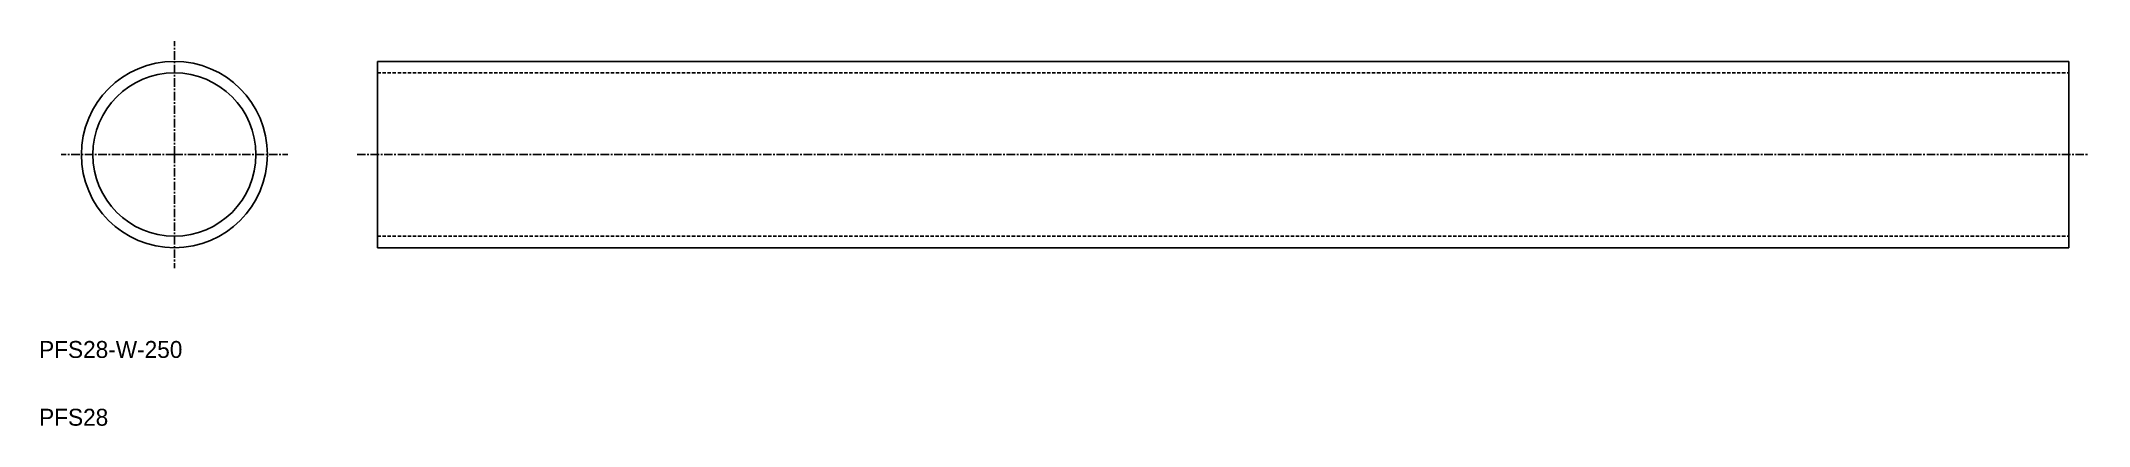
# Model space of a CAD drawing. Extents: x 110 to 413, y 80 to 137.
import ezdxf

# ---------------------------------------------------------------- set-up
doc = ezdxf.new("R2010")
doc.units = 0
for name, pattern in [('CENTER', [2, 1.25, -0.25, 0.25, -0.25]), ('CENTER2', [28.575, 19.05, -3.175, 3.175, -3.175]), ('DASHED', [0.75, 0.5, -0.25])]:
    doc.linetypes.add(name, pattern=pattern)
doc.layers.get('0').update_dxf_attribs({"linetype": 'CONTINUOUS'})
doc.layers.add('CENTER', color=1, linetype='CENTER2')

msp = doc.modelspace()

# ---------------------------------------------------------------- linework, layer by layer
at = {"color": 7, "linetype": 'CONTINUOUS'}
for p, q in [((410, 133.75), (160, 133.75)), ((160, 133.75), (160, 106.25)), ((410, 106.25), (410, 133.75)), ((160, 106.25), (410, 106.25))]:
    msp.add_line(p, q, dxfattribs=at)
at = {"color": 3, "linetype": 'DASHED'}
for p, q in [((160, 132.05), (410, 132.05)), ((160, 107.95), (410, 107.95))]:
    msp.add_line(p, q, dxfattribs=at)
at = {"color": 7, "linetype": 'CONTINUOUS'}
for radius in [13.75, 12.05]:
    msp.add_circle((130, 120), radius, dxfattribs=at)
at = {"layer": 'CENTER', "color": 1, "linetype": 'CENTER'}
for p, q in [((130, 120), (130, 136.75)), ((130, 120), (113.25, 120)), ((130, 120), (130, 103.25)), ((130, 120), (146.75, 120)), ((157, 120), (413, 120))]:
    msp.add_line(p, q, dxfattribs=at)

# ---------------------------------------------------------------- texts
at = {"color": 7, "linetype": 'CONTINUOUS'}
for s, p in [('PFS28-W-250', (110, 90)), ('PFS28', (110, 80))]:
    msp.add_text(s, height=2.5, dxfattribs=at).set_placement(p)

doc.saveas('drawing.dxf')
